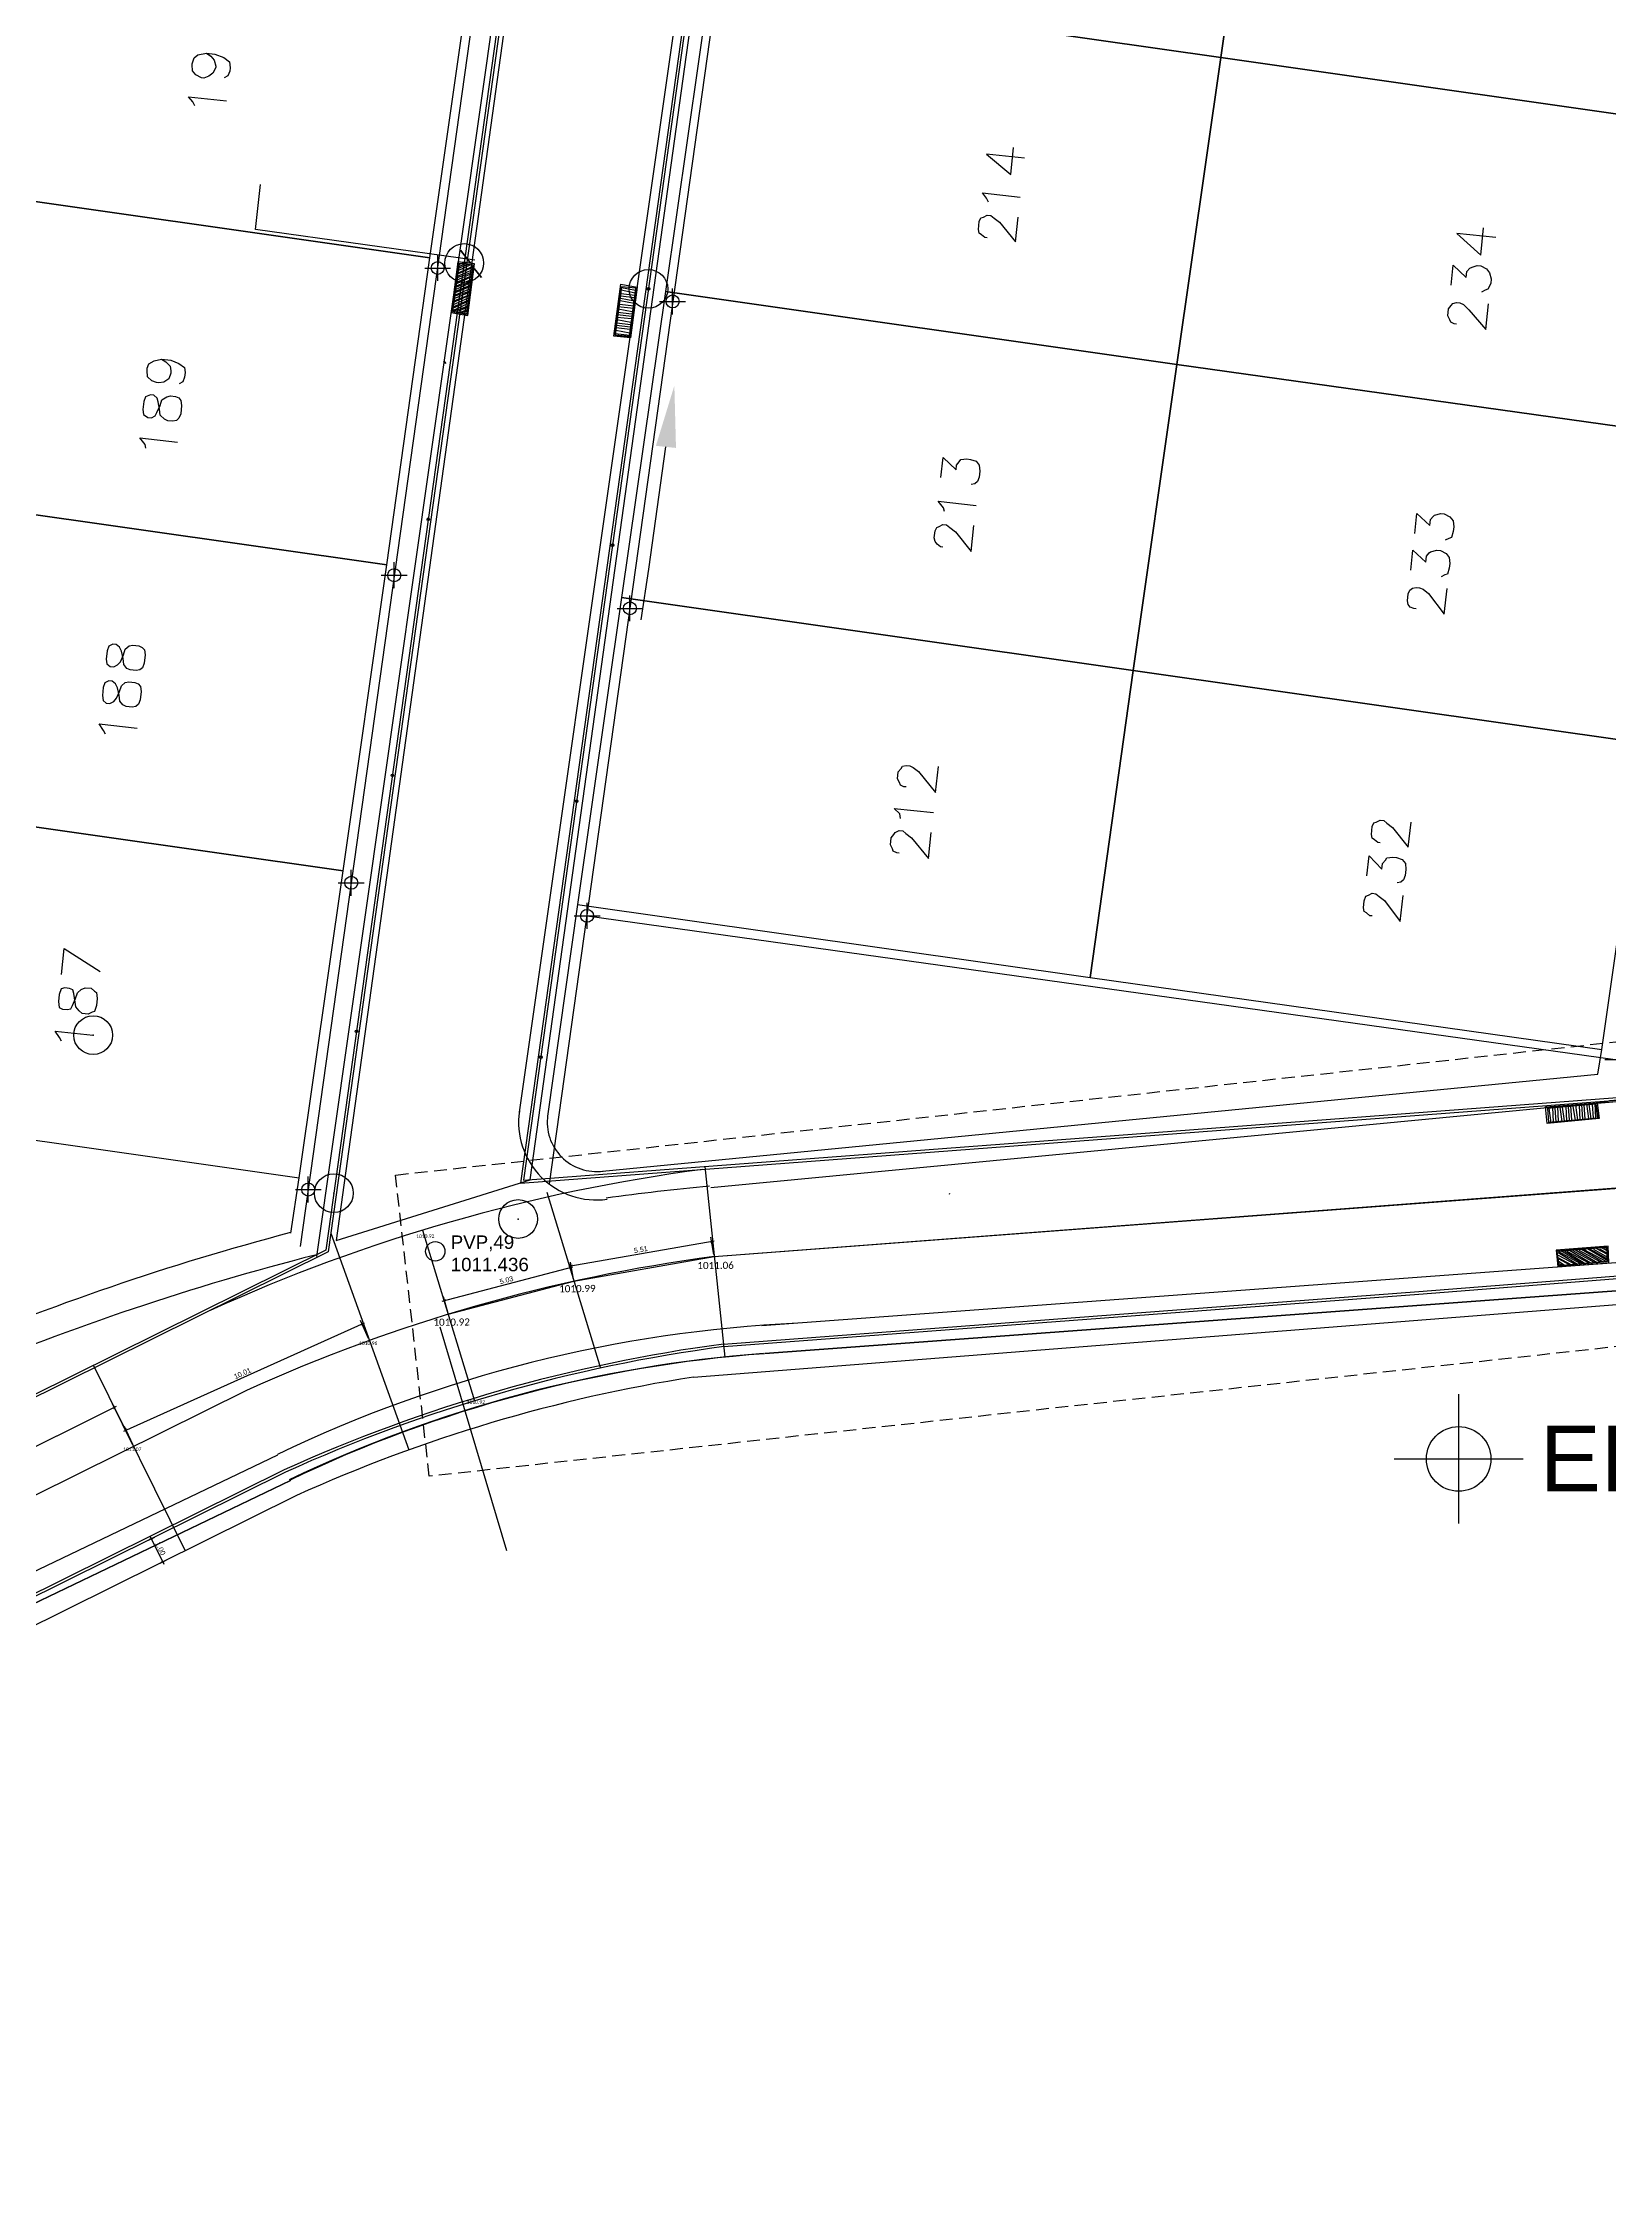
# Model space of a CAD drawing. Header units: metres. Extents: x -977055 to 805873, y -1033982 to 242021.
# Drawn here: x 919.5 to 980.1, y 814.9 to 897.5 of the extents above; entities that cross this region are included whole.
import ezdxf

# ---------------------------------------------------------------- set-up
doc = ezdxf.new("R2010")
doc.units = ezdxf.units.M
doc.header["$PDMODE"] = 32
doc.header["$PDSIZE"] = 1.5
doc.linetypes.add('DASHED', pattern=[0.75, 0.5, -0.25])
for name, color, linetype in [('12-CONDICIONES EXISTENTES', 2, 'Continuous'), ('5ta avenida', 10, 'Continuous'), ('C-ROAD-PROF-TEXT', 11, 'Continuous'), ('C-TOPO-TEXT', 7, 'Continuous'), ('LOTE 243', 6, 'Continuous'), ('PUNTOS V', 4, 'Continuous'), ('V-NODE', 1, 'Continuous')]:
    doc.layers.add(name, color=color, linetype=linetype)
for name, color, linetype, true_color in [('PDF2_area escolar', 7, 'Continuous', 0x989898), ('PDF_Geometry', 7, 'Continuous', 0x797979), ('PDF_Solid Fills', 7, 'Continuous', 0x797979)]:
    doc.layers.add(name, color=color, linetype=linetype, true_color=true_color)
doc.layers.get('PDF2_area escolar').off()
doc.styles.add('CITY2', font='stylu.ttf', dxfattribs={"height": 0.2})
doc.styles.get("Standard").update_dxf_attribs({"font": 'arial.ttf'})
doc.dimstyles.new('COTAS2', dxfattribs={"dimtxt": 0.02, "dimasz": 0.1, "dimexe": 0.15, "dimexo": 0.08, "dimgap": 0.05, "dimtad": 1, "dimzin": 0, "dimdsep": 46, "dimtxsty": 'CITY2', "dimblk": 'ARCHTICK', "dimcen": 1, "dimdle": 0.1, "dimclrd": 1, "dimclre": 1, "dimclrt": 2, "dimadec": 0, "dimazin": 0, "dimtfac": 1, "dimtofl": 0, "dimtmove": 0, "dimatfit": 3, "dimldrblk": 'ARCHTICK', "dimfxl": 0.18, "dimtolj": 1, "dimtzin": 0, "dimarcsym": 0})

# ---------------------------------------------------------------- blocks, each defined once
blk = doc.blocks.new('base')
at = {"layer": 'PDF_Geometry', "lineweight": 25, "extrusion": (-0.000787417, 0.063364, 0.99799), "elevation": 0.026}
for points in [[(-314.355, -197.288), (-299.601, -195.681), (-292.744, -194.188), (-282.663, -192.111), (-274.476, -190.361), (-258.037, -185.154), (-248.029, -180.61), (-240.539, -177.71), (-228.643, -174.042), (-222.733, -172.714), (-217.384, -171.04), (-209.935, -169.248), (-202.16, -164.759), (-196.196, -160.284), (-195.073, -159.817), (-178.095, -157.457), (-154.298, -156.614), (-136.667, -154.611), (-124.436, -153.164), (-118.066, -151.474), (-100.79, -146.646), (-80.955, -140.967), (-73.385, -139.328), (-61.694, -135.822), (-40.504, -131.604), (-37.727, -130.872), (-17.661, -129.441), (1.311, -127.461), (21.092, -124.929), (41.006, -122.83), (47.376, -123.458), (63.592, -123.186), (81.402, -124.312), (85.639, -96.072), (88.705, -66.393), (92.811, -40.781), (97.16, -22.386), (100.596, -1.562), (102.483, 8.32), (109.691, 37.361), (117.528, 76.62), (126.217, 115.638), (131.513, 149.592), (134.682, 173.973), (136.916, 195.591), (139.956, 229.678), (141.558, 250.676), (142.614, 271.37), (143.252, 283.21), (147.066, 312.938), (152.58, 355.631), (153.554, 396.042), (150.869, 418.02), (151.777, 438.639), (150.959, 458.028), (151.777, 438.639), (150.869, 418.02), (153.554, 396.042), (152.58, 355.631), (147.066, 312.938), (143.252, 283.21), (142.614, 271.37), (141.558, 250.676), (139.956, 229.678), (136.916, 195.591), (134.682, 173.973), (131.513, 149.592), (126.217, 115.638), (117.528, 76.62), (109.691, 37.361), (102.483, 8.32), (100.596, -1.562), (97.16, -22.386), (92.811, -40.781), (88.705, -66.393), (85.639, -96.072), (81.402, -124.312), (63.592, -123.186), (47.376, -123.458), (41.006, -122.83), (21.092, -124.929), (1.311, -127.461), (-17.661, -129.441), (-37.727, -130.872), (-40.504, -131.604), (-61.694, -135.822), (-73.385, -139.328), (-80.955, -140.967), (-100.79, -146.646), (-118.066, -151.474), (-124.436, -153.164), (-136.667, -154.611), (-154.298, -156.614), (-178.095, -157.457), (-195.073, -159.817), (-196.196, -160.284), (-202.16, -164.759), (-209.935, -169.248), (-217.384, -171.04), (-222.733, -172.714), (-228.643, -174.042), (-240.539, -177.71), (-248.029, -180.61), (-258.037, -185.154), (-274.476, -190.361), (-282.663, -192.111), (-292.744, -194.188), (-299.601, -195.681), (-314.355, -197.288), (-312.178, -178.446), (-309.146, -157.898), (-306.876, -132.899), (-305.823, -118.002), (-298.643, -78.802), (-291.055, -45.077), (-282.252, -15.116), (-275.645, 10.473), (-270.319, 33.898), (-263.825, 63.164), (-258.15, 86.408), (-284.424, 123.888)], [(-95.361, 161.299), (-95.875, 161.268), (-108.942, 77.056), (-107.591, 75.178), (-69.128, 69.199), (-67.25, 70.549), (-53.172, 161.224)], [(-41.579, 120.041), (-41.751, 120.155), (-41.872, 120.308), (-41.936, 120.548), (-41.93, 120.594), (-41.811, 120.811), (-41.658, 120.932), (-41.464, 121.001), (-41.372, 120.99), (-41.155, 120.871), (-41.034, 120.717), (-41.016, 120.483), (-41.022, 120.438), (-41.095, 120.215), (-41.248, 120.094), (-41.579, 120.041), (-41.899, 120.08), (-42.254, 120.215), (-42.466, 120.38), (-42.484, 120.614), (-42.468, 120.751), (-42.4, 120.928), (-42.252, 121.003)], [(-41.103, 122.07), (-41.028, 121.922), (-40.867, 121.717), (-42.33, 121.894)], [(-73.178, 124.497), (-71.715, 124.321), (-72.638, 125.128), (-72.765, 124.077)], [(-51.866, 128.19), (-43.397, 126.891), (-43.607, 125.154)], [(-71.769, 126.182), (-71.694, 126.034), (-71.533, 125.829), (-72.996, 126.006)], [(-71.695, 127.565), (-71.604, 127.554), (-71.478, 127.446), (-71.392, 127.389), (-71.363, 127.246), (-71.401, 126.926), (-71.463, 126.795), (-71.56, 126.76), (-71.708, 126.685), (-71.846, 126.702), (-71.972, 126.81), (-72.184, 126.974), (-72.787, 127.743), (-72.902, 126.783)], [(-91.374, 127.803), (-89.866, 127.621), (-90.783, 128.473), (-90.91, 127.422)], [(-51.25, 128.301), (-50.978, 130.169), (-51.521, 130.281), (-51.798, 128.367)], [(-51.156, 129.078), (-51.743, 128.824)], [(-51.162, 129.032), (-51.749, 128.778)], [(-51.173, 128.941), (-51.76, 128.687)], [(-51.184, 128.849), (-51.765, 128.641)], [(-51.189, 128.804), (-51.776, 128.55)], [(-51.2, 128.712), (-51.787, 128.458)], [(-51.206, 128.667), (-51.793, 128.413)], [(-51.217, 128.575), (-51.707, 128.356)], [(-51.228, 128.484), (-51.615, 128.345)], [(-51.233, 128.438), (-51.478, 128.329)], [(-51.244, 128.347), (-51.341, 128.312)], [(-89.624, 129.632), (-89.717, 128.855), (-90.216, 129.332), (-90.244, 129.104), (-90.352, 128.978), (-90.448, 128.943), (-90.642, 128.874), (-90.779, 128.89), (-90.997, 129.009), (-91.118, 129.163), (-91.181, 129.402), (-91.159, 129.585), (-91.04, 129.803), (-90.944, 129.837), (-90.795, 129.912)], [(-51.011, 129.895), (-51.598, 129.641)], [(-51.022, 129.804), (-51.609, 129.55)], [(-51.028, 129.758), (-51.66, 129.51)], [(-51.039, 129.667), (-51.671, 129.418)], [(-51.05, 129.575), (-51.677, 129.373)], [(-51.055, 129.53), (-51.688, 129.281)], [(-51.066, 129.438), (-51.699, 129.19)], [(-51.072, 129.392), (-51.705, 129.144)], [(-51.128, 129.307), (-51.716, 129.053)], [(-51.14, 129.215), (-51.721, 129.007)], [(-51.145, 129.169), (-51.732, 128.916)], [(-58.078, 129.356), (-57.807, 131.224), (-57.258, 131.158), (-57.53, 129.289)], [(-58.018, 129.858), (-57.475, 129.747)], [(-58.034, 129.721), (-57.486, 129.655)], [(-58.045, 129.63), (-57.497, 129.564)], [(-58.056, 129.538), (-57.513, 129.427)], [(-58.067, 129.447), (-57.524, 129.335)], [(-50.978, 130.169), (-51.56, 129.961)], [(-50.984, 130.124), (-51.571, 129.87)], [(-50.995, 130.032), (-51.582, 129.779)], [(-51, 129.987), (-51.587, 129.733)], [(-51.115, 130.186), (-51.554, 130.007)], [(-51.252, 130.203), (-51.543, 130.098)], [(-51.344, 130.214), (-51.538, 130.144)], [(-51.475, 130.276), (-51.527, 130.236)], [(-57.873, 130.676), (-57.33, 130.564)], [(-57.889, 130.538), (-57.341, 130.472)], [(-57.9, 130.447), (-57.352, 130.381)], [(-57.911, 130.356), (-57.363, 130.29)], [(-57.922, 130.264), (-57.379, 130.152)], [(-57.985, 130.133), (-57.39, 130.061)], [(-57.996, 130.041), (-57.447, 129.975)], [(-58.007, 129.95), (-57.464, 129.838)], [(-89.813, 131.139), (-89.722, 131.128), (-89.59, 131.065), (-89.555, 130.968), (-89.48, 130.82), (-89.513, 130.546), (-89.621, 130.42), (-89.678, 130.334), (-89.821, 130.305), (-89.958, 130.321), (-90.089, 130.384), (-90.296, 130.594), (-90.945, 131.368), (-91.066, 130.362)], [(-57.812, 131.178), (-57.264, 131.112)], [(-57.823, 131.087), (-57.28, 130.975)], [(-57.84, 130.95), (-57.291, 130.884)], [(-57.851, 130.858), (-57.302, 130.792)], [(-57.862, 130.767), (-57.313, 130.701)], [(-39.691, 131.87), (-39.862, 131.984), (-40.029, 132.143), (-40.052, 132.331), (-40.041, 132.422), (-39.968, 132.645), (-39.769, 132.761), (-39.58, 132.784), (-39.489, 132.773), (-39.312, 132.705), (-39.145, 132.546), (-39.127, 132.312), (-39.138, 132.221), (-39.206, 132.044), (-39.405, 131.928), (-39.691, 131.87), (-40.056, 131.914), (-40.365, 132.044), (-40.577, 132.209), (-40.601, 132.397), (-40.579, 132.58), (-40.511, 132.757), (-40.363, 132.832)], [(-39.044, 135.316), (-39.014, 135.174), (-38.813, 134.918), (-40.276, 135.094)], [(-59.145, 135.512), (-58.435, 140.249), (-58.107, 142.204)], [(-69.789, 136.841), (-69.883, 136.064), (-70.382, 136.542), (-70.404, 136.359), (-70.512, 136.233), (-70.569, 136.147), (-70.803, 136.128), (-70.94, 136.145), (-71.163, 136.218), (-71.283, 136.372), (-71.301, 136.606), (-71.274, 136.834), (-71.206, 137.012), (-71.104, 137.092), (-70.961, 137.121)], [(-69.909, 138.154), (-69.88, 138.011), (-69.679, 137.755), (-71.142, 137.931)], [(-69.836, 139.536), (-69.744, 139.525), (-69.618, 139.417), (-69.538, 139.315), (-69.508, 139.172), (-69.541, 138.898), (-69.604, 138.766), (-69.701, 138.732), (-69.849, 138.657), (-69.986, 138.673), (-70.112, 138.781), (-70.324, 138.946), (-70.927, 139.714), (-71.048, 138.708)], [(-88.096, 139.232), (-88.19, 138.455), (-88.688, 138.933), (-88.716, 138.704), (-88.824, 138.578), (-88.875, 138.538), (-89.115, 138.474), (-89.252, 138.49), (-89.469, 138.609), (-89.59, 138.763), (-89.608, 138.997), (-89.586, 139.18), (-89.513, 139.403), (-89.416, 139.438), (-89.268, 139.512)], [(-87.925, 140.649), (-88.019, 139.872), (-88.518, 140.349), (-88.545, 140.121), (-88.653, 139.995), (-88.704, 139.955), (-88.944, 139.891), (-89.081, 139.907), (-89.299, 140.026), (-89.419, 140.18), (-89.437, 140.414), (-89.415, 140.597), (-89.342, 140.82), (-89.245, 140.854), (-89.097, 140.929)], [(-88.115, 142.156), (-88.023, 142.145), (-87.892, 142.083), (-87.811, 141.98), (-87.782, 141.837), (-87.815, 141.563), (-87.877, 141.432), (-87.98, 141.351), (-88.122, 141.322), (-88.26, 141.339), (-88.391, 141.401), (-88.603, 141.565), (-89.201, 142.379), (-89.322, 141.374)], [(-37.34, 146.379), (-37.265, 146.231), (-37.11, 145.98), (-38.572, 146.157)], [(-68.301, 148.811), (-68.209, 148.8), (-68.078, 148.738), (-68.043, 148.641), (-67.968, 148.493), (-68.001, 148.218), (-68.109, 148.092), (-68.166, 148.006), (-68.308, 147.977), (-68.446, 147.994), (-68.577, 148.056), (-68.789, 148.221), (-69.432, 149.04), (-69.554, 148.034)], [(-68.061, 150.034), (-68.037, 149.846), (-67.83, 149.635), (-69.339, 149.817)], [(-67.992, 151.371), (-67.901, 151.36), (-67.769, 151.297), (-67.735, 151.2), (-67.66, 151.052), (-67.693, 150.778), (-67.801, 150.652), (-67.857, 150.566), (-68.006, 150.491), (-68.143, 150.508), (-68.269, 150.616), (-68.481, 150.78), (-69.124, 151.6), (-69.245, 150.594)], [(-86.607, 151.202), (-86.516, 151.191), (-86.39, 151.083), (-86.304, 151.026), (-86.275, 150.884), (-86.313, 150.564), (-86.376, 150.432), (-86.473, 150.397), (-86.621, 150.323), (-86.758, 150.339), (-86.884, 150.447), (-87.096, 150.612), (-87.699, 151.38), (-87.815, 150.42)], [(-86.082, 152.483), (-86.176, 151.706), (-86.669, 152.23), (-86.697, 152.001), (-86.805, 151.875), (-86.861, 151.789), (-87.095, 151.771), (-87.232, 151.787), (-87.456, 151.861), (-87.576, 152.014), (-87.594, 152.248), (-87.567, 152.477), (-87.499, 152.654), (-87.397, 152.735), (-87.254, 152.764)], [(-86.266, 154.036), (-86.175, 154.025), (-86.049, 153.917), (-85.963, 153.86), (-85.933, 153.718), (-85.966, 153.443), (-86.034, 153.266), (-86.131, 153.231), (-86.279, 153.156), (-86.416, 153.173), (-86.542, 153.281), (-86.754, 153.446), (-87.352, 154.259), (-87.473, 153.254)], [(-55.529, 153.208), (-54.264, 161.402)], [(-35.525, 155.667), (-35.646, 154.661), (-37.021, 155.569)], [(-35.491, 158.259), (-35.416, 158.111), (-35.261, 157.861), (-36.724, 158.037)], [(-56.369, 163.557), (-94.928, 160.273), (-95.089, 159.319)], [(-60.552, 164.246), (-95.121, 161.363)], [(-92.964, 161.567), (-94.836, 161.421), (-94.907, 161.986), (-92.989, 162.126)], [(-93.009, 161.572), (-93.08, 162.137)], [(-93.152, 161.543), (-93.177, 162.102)], [(-93.243, 161.554), (-93.269, 162.113)], [(-93.34, 161.519), (-93.366, 162.079)], [(-93.432, 161.53), (-93.503, 162.095)], [(-93.523, 161.541), (-93.6, 162.061)], [(-93.666, 161.512), (-93.691, 162.072)], [(-93.757, 161.523), (-93.788, 162.037)], [(-93.854, 161.488), (-93.879, 162.048)], [(-93.945, 161.499), (-94.017, 162.064)], [(-94.042, 161.465), (-94.113, 162.03)], [(-94.18, 161.481), (-94.205, 162.041)], [(-94.276, 161.447), (-94.302, 162.006)], [(-94.368, 161.458), (-94.393, 162.017)], [(-94.465, 161.423), (-94.536, 161.988)], [(-94.556, 161.434), (-94.627, 161.999)], [(-94.693, 161.45), (-94.724, 161.964)], [(-94.79, 161.416), (-94.816, 161.975)], [(-143.834, 164.635), (-62.455, 169.623)], [(-44.273, 165.809), (-44.623, 163.672)], [(-69.782, 164.616), (-69.787, 164.571)], [(-93.299, 167.635), (-93.339, 167.686), (-95.212, 167.541), (-95.186, 166.982), (-93.268, 167.121)], [(-93.286, 167.355), (-93.807, 167.65)], [(-93.297, 167.264), (-93.95, 167.621)], [(-93.308, 167.173), (-94.041, 167.632)], [(-93.314, 167.127), (-94.138, 167.597)], [(-93.326, 167.407), (-93.716, 167.639)], [(-93.411, 167.092), (-94.275, 167.614)], [(-93.548, 167.109), (-94.367, 167.625)], [(-93.639, 167.12), (-94.509, 167.596)], [(-93.736, 167.085), (-94.601, 167.607)], [(-93.873, 167.102), (-94.698, 167.572)], [(-93.97, 167.067), (-94.835, 167.588)], [(-94.107, 167.083), (-94.932, 167.554)], [(-94.204, 167.049), (-95.069, 167.57)], [(-94.296, 167.06), (-95.166, 167.536)], [(-94.438, 167.031), (-95.217, 167.495)], [(-94.53, 167.042), (-95.223, 167.45)], [(-94.667, 167.058), (-95.188, 167.353)], [(-94.764, 167.023), (-95.199, 167.261)], [(-94.901, 167.04), (-95.204, 167.216)], [(-94.998, 167.005), (-95.215, 167.124)], [(-95.089, 167.016), (-95.175, 167.073)], [(-93.304, 167.589), (-93.482, 167.657)], [(-93.315, 167.498), (-93.573, 167.668)], [(-49.994, 169.513), (-52.471, 178.204)]]:
    blk.add_lwpolyline(points, dxfattribs=at)
for points in [[(-45.276, 166.718), (-60.33, 69.484), (-58.98, 67.605), (-20.511, 61.672), (-18.633, 63.023), (0.247, 184.698, 0.636424), (-2.755, 186.728), (-17.682, 177.908)], [(-43.655, 174.406), (-7.651, 191.121, 0.096726), (8.535, 202.888)]]:
    blk.add_lwpolyline(points, format="xyb", dxfattribs=at)
for points in [[(-80.824, 120.689), (-82.667, 108.854), (-62.913, 105.779), (-61.07, 117.613)], [(-100.578, 123.764), (-102.427, 111.884), (-82.667, 108.854), (-80.824, 120.689)], [(-50.118, 128.072), (-51.961, 116.238), (-32.207, 113.162), (-30.364, 124.996)], [(-78.975, 132.569), (-80.824, 120.689), (-61.07, 117.613), (-59.221, 129.493)], [(-98.735, 135.599), (-100.578, 123.764), (-80.824, 120.689), (-78.975, 132.569)], [(-48.315, 139.958), (-50.118, 128.072), (-30.364, 124.996), (-28.515, 136.876)], [(-51.209, 128.25), (-50.927, 130.21), (-51.561, 130.332), (-51.849, 128.327)], [(-51.521, 130.281), (-50.978, 130.169), (-51.25, 128.301), (-51.798, 128.367)], [(-58.129, 129.315), (-57.847, 131.275), (-57.207, 131.198), (-57.495, 129.193)], [(-57.258, 131.158), (-57.807, 131.224), (-58.078, 129.356), (-57.53, 129.289)], [(-77.132, 144.403), (-78.975, 132.569), (-59.221, 129.493), (-57.378, 141.328)], [(-96.932, 147.484), (-98.735, 135.599), (-78.975, 132.569), (-77.132, 144.403)], [(-38.946, 133.821), (-38.969, 134.009), (-39.141, 134.122), (-39.278, 134.139), (-39.426, 134.064), (-39.489, 133.932), (-39.613, 133.669), (-39.686, 133.446), (-39.886, 133.331), (-40.028, 133.302), (-40.211, 133.324), (-40.343, 133.386), (-40.423, 133.489), (-40.447, 133.677), (-40.408, 133.997), (-40.34, 134.174), (-40.238, 134.255), (-40.095, 134.284), (-39.913, 134.262), (-39.781, 134.199), (-39.615, 134.04), (-39.596, 133.806), (-39.538, 133.521), (-39.509, 133.378), (-39.383, 133.27), (-39.246, 133.254), (-39.052, 133.323), (-38.984, 133.501)], [(-46.472, 151.792), (-48.315, 139.958), (-28.515, 136.876), (-26.672, 148.711)], [(-75.329, 156.289), (-77.132, 144.403), (-57.378, 141.328), (-55.529, 153.208)], [(-37.412, 143.467), (-37.436, 143.655), (-37.562, 143.763), (-37.699, 143.779), (-37.847, 143.704), (-37.955, 143.578), (-38.08, 143.315), (-38.153, 143.092), (-38.307, 142.971), (-38.449, 142.942), (-38.678, 142.97), (-38.81, 143.032), (-38.89, 143.134), (-38.914, 143.323), (-38.875, 143.643), (-38.807, 143.82), (-38.705, 143.9), (-38.562, 143.93), (-38.334, 143.902), (-38.202, 143.84), (-38.082, 143.686), (-38.063, 143.452), (-38.005, 143.167), (-37.93, 143.019), (-37.804, 142.911), (-37.667, 142.894), (-37.519, 142.969), (-37.451, 143.147)], [(-37.242, 144.883), (-37.265, 145.072), (-37.392, 145.18), (-37.529, 145.196), (-37.677, 145.121), (-37.785, 144.995), (-37.909, 144.732), (-37.982, 144.509), (-38.136, 144.388), (-38.279, 144.359), (-38.507, 144.387), (-38.639, 144.449), (-38.719, 144.551), (-38.743, 144.74), (-38.704, 145.06), (-38.637, 145.237), (-38.534, 145.317), (-38.392, 145.347), (-38.163, 145.319), (-38.031, 145.257), (-37.911, 145.103), (-37.893, 144.869), (-37.834, 144.584), (-37.759, 144.436), (-37.633, 144.328), (-37.496, 144.311), (-37.348, 144.386), (-37.28, 144.564)], [(-95.089, 159.319), (-96.932, 147.484), (-77.132, 144.403), (-75.329, 156.289)], [(-44.623, 163.672), (-46.472, 151.792), (-26.672, 148.711), (-24.869, 160.596)], [(-35.399, 156.718), (-35.417, 156.952), (-35.548, 157.014), (-35.731, 157.036), (-35.874, 157.007), (-35.936, 156.875), (-36.061, 156.612), (-36.134, 156.389), (-36.287, 156.268), (-36.436, 156.194), (-36.664, 156.221), (-36.79, 156.329), (-36.876, 156.386), (-36.894, 156.62), (-36.861, 156.894), (-36.788, 157.117), (-36.691, 157.152), (-36.543, 157.227), (-36.314, 157.199), (-36.188, 157.091), (-36.068, 156.938), (-36.044, 156.749), (-35.991, 156.418), (-35.962, 156.276), (-35.83, 156.213), (-35.647, 156.191), (-35.505, 156.221), (-35.432, 156.444)], [(-92.878, 161.51), (-94.887, 161.381), (-94.953, 161.992), (-92.938, 162.166)], [(-94.907, 161.986), (-94.836, 161.421), (-92.964, 161.567), (-92.989, 162.126)], [(-62.557, 170.702), (-143.936, 165.714)], [(-93.288, 167.727), (-95.252, 167.592), (-95.237, 166.941), (-93.228, 167.07)], [(-95.186, 166.982), (-95.212, 167.541), (-93.339, 167.686), (-93.268, 167.121)], [(-8.129, 192.152), (-44.139, 175.392)]]:
    blk.add_lwpolyline(points, close=True, dxfattribs=at)
at = {"layer": 'PDF_Geometry', "color": 32, "lineweight": 50, "true_color": 0xb85b00, "extrusion": (-0.000787417, 0.063364, 0.99799), "elevation": 0.026}
for points in [[(-51.712, 128.31), (-51.31, 127.798)], [(-52.109, 128.868), (-51.827, 128.51)]]:
    blk.add_lwpolyline(points, dxfattribs=at)
at = {"layer": 'PDF_Geometry', "color": 2, "lineweight": 40, "extrusion": (-0.000787417, 0.063364, 0.99799), "elevation": 0.026}
blk.add_lwpolyline([(-50.69, 132.175), (-50.61, 132.073)], dxfattribs=at)
blk = doc.blocks.new('*U3056')
at = {"color": 0, "linetype": 'ByBlock', "lineweight": -2, "transparency": 16777216}
for p, q in [((-1, 0), (1, 0)), ((0, -1), (0, 1))]:
    blk.add_line(p, q, dxfattribs=at)
blk.add_circle((0, 0), 0.5, dxfattribs=at)
blk = doc.blocks.new('*U3095', base_point=(943.836, 887.465, 1007.328))
at = {"layer": 'V-NODE', "color": 90, "lineweight": -2, "xscale": 0.5, "yscale": 0.5, "zscale": 0.5}
blk.add_blockref('*U3056', (943.836, 887.465, 1007.328), dxfattribs=at)
blk = doc.blocks.new('*U3098', base_point=(942.186, 875.595, 1008.855))
at = {"layer": 'V-NODE', "color": 90, "lineweight": -2, "xscale": 0.5, "yscale": 0.5, "zscale": 0.5}
blk.add_blockref('*U3056', (942.186, 875.595, 1008.855), dxfattribs=at)
blk = doc.blocks.new('*U3101', base_point=(940.528, 863.7, 1010.851))
at = {"layer": 'V-NODE', "color": 90, "lineweight": -2, "xscale": 0.5, "yscale": 0.5, "zscale": 0.5}
blk.add_blockref('*U3056', (940.528, 863.7, 1010.851), dxfattribs=at)
blk = doc.blocks.new('*U3104', base_point=(929.739, 853.113, 1011.645))
at = {"layer": 'V-NODE', "color": 90, "lineweight": -2, "xscale": 0.5, "yscale": 0.5, "zscale": 0.5}
blk.add_blockref('*U3056', (929.739, 853.113, 1011.645), dxfattribs=at)
blk = doc.blocks.new('*U3107', base_point=(931.402, 864.98, 1010.129))
at = {"layer": 'V-NODE', "color": 90, "lineweight": -2, "xscale": 0.5, "yscale": 0.5, "zscale": 0.5}
blk.add_blockref('*U3056', (931.402, 864.98, 1010.129), dxfattribs=at)
blk = doc.blocks.new('*U3110', base_point=(933.065, 876.876, 1008.375))
at = {"layer": 'V-NODE', "color": 90, "lineweight": -2, "xscale": 0.5, "yscale": 0.5, "zscale": 0.5}
blk.add_blockref('*U3056', (933.065, 876.876, 1008.375), dxfattribs=at)
blk = doc.blocks.new('*U3113', base_point=(934.747, 888.758, 1006.924))
at = {"layer": 'V-NODE', "color": 90, "lineweight": -2, "xscale": 0.5, "yscale": 0.5, "zscale": 0.5}
blk.add_blockref('*U3056', (934.747, 888.758, 1006.924), dxfattribs=at)
blk = doc.blocks.new('*U3602')
at = {"color": 0, "linetype": 'ByBlock', "lineweight": -2, "transparency": 16777216}
for p, q in [((-1, 0), (1, 0)), ((0, -1), (0, 1))]:
    blk.add_line(p, q, dxfattribs=at)
blk.add_circle((0, 0), 0.5, dxfattribs=at)
blk = doc.blocks.new('*U3605', base_point=(943.836, 887.465, 1007.328))
at = {"layer": 'V-NODE', "color": 90, "lineweight": -2, "xscale": 0.5, "yscale": 0.5, "zscale": 0.5}
blk.add_blockref('*U3602', (943.836, 887.465, 1007.328), dxfattribs=at)
blk = doc.blocks.new('_ArchTick')
at = {"color": 0, "linetype": 'ByBlock', "const_width": 0.15}
blk.add_lwpolyline([(-0.5, -0.5), (0.5, 0.5)], dxfattribs=at)
blk = doc.blocks.new('*D4000')
at = {"layer": '12-CONDICIONES EXISTENTES', "color": 1, "linetype": 'Continuous', "lineweight": -2, "transparency": 16777216}
for p, q in [((923.563, 839.558), (923.796, 839.674)), ((924.007, 838.662), (924.24, 838.778))]:
    blk.add_line(p, q, dxfattribs=at)
at = {"layer": '12-CONDICIONES EXISTENTES', "color": 1, "lineweight": -2, "transparency": 16777216}
blk.add_line((923.617, 839.697), (924.15, 838.622), dxfattribs=at)
at = {"layer": 'Defpoints', "color": 0, "transparency": 16777216}
for p in [(923.492, 839.523, 1011.645), (923.936, 838.627, 1011.645), (924.106, 838.711)]:
    blk.add_point(p, dxfattribs=at)
at = {"layer": '12-CONDICIONES EXISTENTES', "color": 1, "lineweight": -2, "transparency": 16777216, "xscale": 0.1, "yscale": 0.1, "zscale": 0.1}
for p, rotation in [((923.662, 839.607), 116.3715525093669), ((924.106, 838.711), 296.3715525093668)]:
    blk.add_blockref('_ArchTick', p, dxfattribs=dict(at, rotation=rotation))
at = {"layer": '12-CONDICIONES EXISTENTES', "color": 2, "transparency": 16777216, "insert": (924.021, 839.227), "char_height": 0.2, "attachment_point": 5, "rotation": 296.37155, "style": 'CITY2'}
blk.add_mtext('\\A1;1.00', dxfattribs=at)
blk = doc.blocks.new('*D4012')
at = {"layer": '12-CONDICIONES EXISTENTES', "color": 1, "lineweight": -2, "transparency": 16777216}
blk.add_line((934.918, 848.798), (939.976, 850.125), dxfattribs=at)
at = {"layer": '12-CONDICIONES EXISTENTES', "color": 1, "linetype": 'Continuous', "lineweight": -2, "transparency": 16777216}
for p, q in [((939.999, 849.643), (939.842, 850.245)), ((935.135, 848.366), (934.977, 848.968))]:
    blk.add_line(p, q, dxfattribs=at)
at = {"layer": 'Defpoints', "color": 0, "transparency": 16777216}
for p in [(939.88, 850.099), (940.02, 849.565, 1011.645), (935.155, 848.289, 1011.645)]:
    blk.add_point(p, dxfattribs=at)
at = {"layer": '12-CONDICIONES EXISTENTES', "color": 1, "lineweight": -2, "transparency": 16777216, "xscale": 0.1, "yscale": 0.1, "zscale": 0.1}
for p, rotation in [((939.88, 850.099), 14.6983211780187), ((935.015, 848.823), 194.6983211780187)]:
    blk.add_blockref('_ArchTick', p, dxfattribs=dict(at, rotation=rotation))
at = {"layer": '12-CONDICIONES EXISTENTES', "color": 2, "transparency": 16777216, "insert": (937.408, 849.611), "char_height": 0.2, "attachment_point": 5, "rotation": 14.69832, "style": 'CITY2'}
blk.add_mtext('\\A1;5.03', dxfattribs=at)
blk = doc.blocks.new('*D4013')
at = {"layer": '12-CONDICIONES EXISTENTES', "color": 1, "linetype": 'Continuous', "lineweight": -2, "transparency": 16777216}
for p, q in [((945.437, 850.6), (945.32, 851.266)), ((940.006, 849.644), (939.889, 850.311))]:
    blk.add_line(p, q, dxfattribs=at)
at = {"layer": '12-CONDICIONES EXISTENTES', "color": 1, "lineweight": -2, "transparency": 16777216}
blk.add_line((939.816, 850.146), (945.445, 851.136), dxfattribs=at)
at = {"layer": 'Defpoints', "color": 0, "transparency": 16777216}
for p in [(945.346, 851.119), (945.451, 850.521, 1011.645), (940.02, 849.565, 1011.645)]:
    blk.add_point(p, dxfattribs=at)
at = {"layer": '12-CONDICIONES EXISTENTES', "color": 1, "lineweight": -2, "transparency": 16777216, "xscale": 0.1, "yscale": 0.1, "zscale": 0.1}
for p, rotation in [((945.346, 851.119), 9.979535667408646), ((939.915, 850.163), 189.9795356674087)]:
    blk.add_blockref('_ArchTick', p, dxfattribs=dict(at, rotation=rotation))
at = {"layer": '12-CONDICIONES EXISTENTES', "color": 2, "transparency": 16777216, "insert": (942.604, 850.793), "char_height": 0.2, "attachment_point": 5, "rotation": 9.97954, "style": 'CITY2'}
blk.add_mtext('\\A1;5.51', dxfattribs=at)
blk = doc.blocks.new('*D4019')
at = {"layer": '12-CONDICIONES EXISTENTES', "color": 1, "lineweight": -2, "transparency": 16777216}
blk.add_line((886.31, 826.815), (922.317, 844.729), dxfattribs=at)
at = {"layer": '12-CONDICIONES EXISTENTES', "color": 1, "linetype": 'Continuous', "lineweight": -2, "transparency": 16777216}
for p, q in [((922.943, 843.247), (922.161, 844.819)), ((887.115, 825.422), (886.333, 826.994))]:
    blk.add_line(p, q, dxfattribs=at)
at = {"layer": 'Defpoints', "color": 0, "transparency": 16777216}
for p in [(922.228, 844.684), (922.979, 843.175, 2014.594), (887.15, 825.35, 2014.594)]:
    blk.add_point(p, dxfattribs=at)
at = {"layer": '12-CONDICIONES EXISTENTES', "color": 1, "lineweight": -2, "transparency": 16777216, "xscale": 0.1, "yscale": 0.1, "zscale": 0.1}
for p, rotation in [((922.228, 844.684), 26.45066972392969), ((886.4, 826.86), 206.4506697239297)]:
    blk.add_blockref('_ArchTick', p, dxfattribs=dict(at, rotation=rotation))
at = {"layer": '12-CONDICIONES EXISTENTES', "color": 2, "transparency": 16777216, "insert": (904.245, 835.911), "char_height": 0.2, "attachment_point": 5, "rotation": 26.45067, "style": 'CITY2'}
blk.add_mtext('\\A1;40.02', dxfattribs=at)
blk = doc.blocks.new('*D4020')
at = {"layer": '12-CONDICIONES EXISTENTES', "color": 1, "lineweight": -2, "transparency": 16777216}
blk.add_line((922.6, 843.773), (931.911, 847.956), dxfattribs=at)
at = {"layer": '12-CONDICIONES EXISTENTES', "color": 1, "linetype": 'Continuous', "lineweight": -2, "transparency": 16777216}
for p, q in [((932.074, 847.349), (931.758, 848.052)), ((922.946, 843.248), (922.63, 843.951))]:
    blk.add_line(p, q, dxfattribs=at)
at = {"layer": 'Defpoints', "color": 0, "transparency": 16777216}
for p in [(931.82, 847.915), (932.107, 847.276, 2014.594), (922.979, 843.175, 2014.594)]:
    blk.add_point(p, dxfattribs=at)
at = {"layer": '12-CONDICIONES EXISTENTES', "color": 1, "lineweight": -2, "transparency": 16777216, "xscale": 0.1, "yscale": 0.1, "zscale": 0.1}
for p, rotation in [((931.82, 847.915), 24.19233562095389), ((922.691, 843.814), 204.1923356209539)]:
    blk.add_blockref('_ArchTick', p, dxfattribs=dict(at, rotation=rotation))
at = {"layer": '12-CONDICIONES EXISTENTES', "color": 2, "transparency": 16777216, "insert": (927.193, 846.005), "char_height": 0.2, "attachment_point": 5, "rotation": 24.19234, "style": 'CITY2'}
blk.add_mtext('\\A1;10.01', dxfattribs=at)
blk = doc.blocks.new('*U4182')
at = {"layer": 'C-TOPO-TEXT', "color": 7, "linetype": 'Continuous', "lineweight": -3}
for p, q in [((984.73, 854.514, 1011.612), (984.73, 859.514, 1011.612)), ((982.23, 857.014, 1011.612), (987.23, 857.014, 1011.612))]:
    blk.add_line(p, q, dxfattribs=at)
blk.add_circle((984.73, 857.014, 1011.612), 1.25, dxfattribs=at)
at = {"layer": 'C-TOPO-TEXT', "color": 7, "linetype": 'Continuous', "lineweight": -3, "insert": (987.865, 857.014, 1011.612), "char_height": 2.54, "attachment_point": 4}
blk.add_mtext('EL:1011.61', dxfattribs=at)

msp = doc.modelspace()

# ---------------------------------------------------------------- linework, layer by layer
at = {"color": 1}
for points, elevation in [([(938.32565, 853.49253), (977.19382, 1133.04779), (969.57923, 1130.55567), (930.81283, 851.13877), (938.32565, 853.49253)], 1010.921), ([(945.08906, 854.00351), (945.85617, 846.62868)], 1011.645), ([(935.15482, 848.28904), (940.01977, 849.56518), (945.45131, 850.52091), (985.08117, 853.53664)], 1011.645)]:
    msp.add_lwpolyline(points, dxfattribs=dict(at, elevation=elevation))
at = {"color": 3, "linetype": 'DASHED'}
msp.add_lwpolyline([(933.11533, 853.67562), (987.66029, 859.62653), (988.96731, 847.97408), (934.42235, 842.02316)], close=True, dxfattribs=at)
at = {"layer": '12-CONDICIONES EXISTENTES', "color": 1}
msp.add_line((940.528, 863.7, 1010.851), (980.308, 858.146, 2012.755), dxfattribs=at)
for points, elevation in [([(938.97517, 853.00771), (941.04769, 846.20716)], 1011.645), ([(930.61262, 851.42154), (933.63303, 843.04264)], 2014.594), ([(934.16365, 851.54136), (936.17514, 844.94106)], 1011.645), ([(921.42398, 846.31077), (924.97751, 839.14331)], 2014.594)]:
    msp.add_lwpolyline(points, dxfattribs=dict(at, elevation=elevation))
at = {"layer": '5ta avenida', "color": 0, "linetype": 'ByBlock', "lineweight": -2, "transparency": 16777216}
msp.add_line((979.908, 858.146, 2012.755), (980.708, 858.146, 2012.755), dxfattribs=at)
at = {"layer": 'LOTE 243', "color": 1, "elevation": 1009.43524}
for points in [[(977.00002, 1131.99893), (965.07922, 1047.15006), (962.46607, 1028.44811), (952.78003, 959.1458), (950.94785, 946.05157), (937.95342, 853.36412)], [(977.09482, 1131.955), (965.17825, 1047.13615), (962.56511, 1028.43427), (952.87906, 959.13196), (951.04689, 946.03771), (938.06969, 853.47319)], [(978.04222, 1131.51066), (966.16852, 1046.99702), (963.55549, 1028.29589), (953.86944, 958.99354), (952.03724, 945.89914), (939.06001, 853.33435)]]:
    msp.add_lwpolyline(points, dxfattribs=at)
at = {"layer": 'LOTE 243', "color": 1, "linetype": 'ByBlock', "elevation": 1009.43524}
for points in [[(968.254, 1127.967), (957.058, 1048.277), (954.444, 1029.569), (944.758, 960.267), (942.926, 947.174), (929.43014, 850.90993)], [(969.31839, 1128.35544), (958.04827, 1048.13787), (955.43438, 1029.43062), (945.74837, 960.12858), (943.91635, 947.03543), (930.42045, 850.77109)], [(955.81636, 1031.44177), (955.53342, 1029.41678), (945.84741, 960.11474), (944.01539, 947.02157), (930.51216, 850.70494)]]:
    msp.add_lwpolyline(points, dxfattribs=at)
at = {"layer": 'LOTE 243'}
for points, elevation in [([(979.61914, 856.45514), (1028.16593, 860.55656)], 2012.755), ([(937.95342, 853.36412), (984.81837, 856.90483)], 1010.851), ([(938.06969, 853.47319), (981.07296, 856.72214)], 1010.851), ([(945.45131, 850.52091), (981.31497, 853.23045)], 1010.851), ([(972.70759, 849.17046), (1028.78831, 853.58429)], 2012.755), ([(972.71528, 849.07076), (1028.79668, 853.48464)], 2012.755), ([(944.63955, 845.85797), (1028.88611, 852.48864)], 2012.755), ([(930.42045, 850.77109), (892.99266, 832.21493)], 1011.645), ([(930.51216, 850.70494), (893.03708, 832.12534)], 1011.645), ([(945.80317, 847.1378), (972.70759, 849.17046)], 1010.851), ([(945.81356, 847.0383), (972.71528, 849.07076)], 1010.851), ([(927.35168, 845.3431), (888.04293, 825.85438)], 1011.645), ([(928.80927, 842.27082), (889.62057, 822.84162)], 1011.645), ([(928.85211, 842.18044), (889.66701, 822.75303)], 1011.645), ([(929.28052, 841.27669), (890.13151, 821.86717)], 1011.645)]:
    msp.add_lwpolyline(points, dxfattribs=dict(at, elevation=elevation))
for radius, start, end in [(67.43434, 97.5114635, 114.4173118), (64.03434, 97.5114635, 114.4173118), (60.63434, 97.5997301, 114.3632628), (60.53434, 97.6024382, 114.3616045), (59.53434, 98.872762, 114.3447925)]:
    msp.add_arc((953.82217, 787.03606, 1011.645), radius, start, end, dxfattribs=at)
at = {"layer": 'PDF_Geometry', "lineweight": 25, "extrusion": (-0.000787417, 0.063364, 0.99799)}
for centre, radius, start, end in [((-977.09845, -936.74434, 1060.76006), 158.68738, 94.7962903, 94.8897662), ((-951.45446, -778.30655, 1060.76006), 3.01549, 351.1801724, 97.0940569), ((-951.45447, -778.30657, 1060.76006), 1.9106, 351.1805454, 97.0949721), ((-964.13038, -676.15465, 1060.76006), 99.97012, 274.7859846, 277.0942064), ((-964.20999, -675.96035, 1060.76006), 101.2595, 284.0865048, 292.3208286), ((-964.13514, -676.10845, 1060.76006), 100.01652, 283.6635342, 292.0901432), ((-960.96114, -718.27065, 1060.76006), 52.18355, 271.997187, 294.9412587), ((-960.92114, -718.32093, 1060.76006), 51.03356, 273.5068812, 294.9520209), ((-960.96144, -718.26937, 1060.76006), 51.07995, 273.5179427, 294.9409543)]:
    msp.add_arc(centre, radius, start, end, dxfattribs=at)
at = {"layer": 'PDF_Solid Fills', "transparency": 33554559, "extrusion": (-0.000787417, 0.063364, 0.99799)}
msp.add_solid([(-954.07595, -804.49172, 1060.76006), (-954.81938, -806.81344, 1060.76006), (-954.85297, -804.3981, 1060.76006)], dxfattribs=at)
at = {"layer": 'PUNTOS V', "color": 1}
for centre in [(935.77241, 888.95095), (942.90268, 887.95132), (934.38354, 879.03925, 1009.43524), (941.51381, 878.03962, 1009.43524), (932.99516, 869.1361, 1009.43524), (940.12543, 868.13647, 1009.43524), (931.60677, 859.23295, 1009.43524), (938.73704, 858.23332, 1009.43524)]:
    msp.add_circle(centre, 0.05, dxfattribs=at)
at = {"layer": 'PUNTOS V', "color": 7}
msp.add_circle((934.65395, 850.72369), 0.375, dxfattribs=at)
at = {"layer": 'PUNTOS V', "color": 5}
msp.add_circle((934.65395, 850.72369), 0.375, dxfattribs=at)
at = {"layer": 'PUNTOS V', "color": 1}
for p in [(935.77311, 888.95086), (942.90268, 887.95132), (930.72932, 852.97416, 1009.43524), (937.85958, 851.97452, 1009.43524)]:
    msp.add_point(p, dxfattribs=at)
at = {"layer": 'PUNTOS V', "color": 4}
msp.add_point((921.41649, 859.08697, 1009.07814), dxfattribs=at)

# ---------------------------------------------------------------- block references
at = {"layer": 'C-TOPO-TEXT', "color": 7, "linetype": 'Continuous', "lineweight": -3}
msp.add_blockref('*U4182', (-10.4763, -14.31987, -1011.612), dxfattribs=at)
at = {"layer": 'PDF2_area escolar'}
msp.add_blockref('base', (882.736, 1016.336, 999.038), dxfattribs=at)
at = {"layer": 'V-NODE'}
for name, p in [('*U3113', (934.747, 888.758, 1006.924)), ('*U3095', (943.836, 887.465, 1007.328)), ('*U3605', (943.836, 887.465, 1007.328)), ('*U3110', (933.065, 876.876, 1008.375)), ('*U3098', (942.186, 875.595, 1008.855)), ('*U3107', (931.402, 864.98, 1010.129)), ('*U3101', (940.528, 863.7, 1010.851)), ('*U3104', (929.739, 853.113, 1011.645))]:
    msp.add_blockref(name, p, dxfattribs=at)

# ---------------------------------------------------------------- texts
at = {"layer": 'C-ROAD-PROF-TEXT', "color": 11, "linetype": 'Continuous', "lineweight": -3, "attachment_point": 8, "rotation": 0.5711077}
for s, insert, char_height in [('{\\fCalibri|b0|i0|c0|p34;\\H0.91667x;\\C256;1010.92}', (934.26949, 851.24111), 0.15), ('{\\fCalibri|b0|i0|c0|p34;\\H0.91667x;\\C2;1011.06}', (945.50158, 850.03763, 1011.645), 0.3), ('{\\fCalibri|b0|i0|c0|p34;\\H0.91667x;\\C2;1010.92}', (935.28995, 847.84565, 1011.645), 0.3), ('{\\fCalibri|b0|i0|c0|p34;\\H0.91667x;\\C256;1010.96}', (932.05912, 847.10108, 1007.297), 0.15), ('{\\fCalibri|b0|i0|c0|p34;\\H0.91667x;\\C256;1010.92}', (936.22497, 844.81917, 1011.645), 0.15), ('{\\fCalibri|b0|i0|c0|p34;\\H0.91667x;\\C256;1011.07}', (922.93077, 843.0001, 1007.297), 0.15)]:
    msp.add_mtext(s, dxfattribs=dict(at, insert=insert, char_height=char_height))
at = {"layer": 'C-ROAD-PROF-TEXT', "color": 2, "linetype": 'Continuous', "lineweight": -3, "insert": (940.15333, 849.14183, 1011.645), "char_height": 0.3, "attachment_point": 8, "rotation": 0.5711077}
msp.add_mtext('{\\fCalibri|b0|i0|c0|p34;\\H0.91667x;1010.99}', dxfattribs=at)
at = {"layer": 'PUNTOS V', "color": 5, "insert": (935.25109, 851.33839), "char_height": 0.518788, "width": 2.3699337, "attachment_point": 1}
msp.add_mtext('PVP,49\\P1011.436', dxfattribs=at)

# ---------------------------------------------------------------- dimensions: what is measured, and where the dimension line sits
at = {"layer": '12-CONDICIONES EXISTENTES', "color": 1}
for p1, p2, distance, picture, middle in [((940.01977, 849.56518, 1011.645), (945.45131, 850.52091, 1011.645), 0.60684, '*D4013', (942.60364, 850.79269)), ((935.15482, 848.28904, 1011.645), (940.01977, 849.56518, 1011.645), 0.55235, '*D4012', (937.40781, 849.61136)), ((922.97865, 843.17501, 2014.594), (932.107, 847.27598, 2014.594), 0.70098, '*D4020', (927.19262, 846.00501)), ((887.15047, 825.35024, 2014.594), (922.97865, 843.17501, 2014.594), 1.68578, '*D4019', (904.24454, 835.91089)), ((923.49159, 839.52277, 1011.645), (923.93578, 838.62684, 1011.645), 0.18976, '*D4000', (924.02131, 839.22732))]:
    dim = msp.add_aligned_dim(p1=p1, p2=p2, distance=distance, dimstyle='COTAS2', dxfattribs=at)
    dim.commit()
    dim.dimension.update_dxf_attribs({"geometry": picture, "text_midpoint": middle})

doc.saveas('drawing.dxf')
